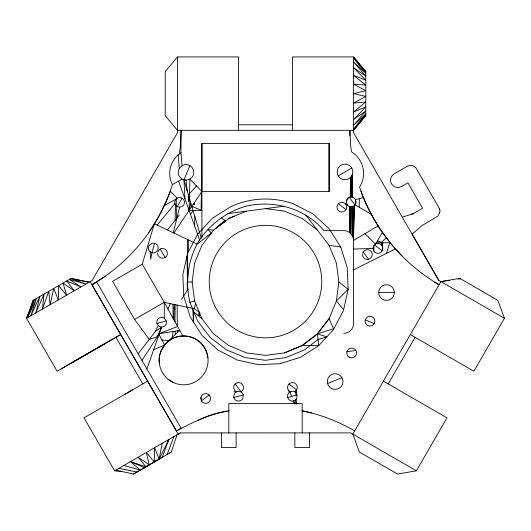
<?xml version="1.0" encoding="UTF-8"?>
<svg xmlns="http://www.w3.org/2000/svg" width="531" height="531" viewBox="0 0 531 531"><rect width="100%" height="100%" fill="white"/><g stroke="black" fill="none" stroke-linecap="round" stroke-linejoin="round"><path stroke-width="0.8" d="M201.76 210.409L189.096 210.468L189.919 179.133L186.003 180.182L182.087 179.133A7.826 7.826 0 0 1 179.226 168.44L182.087 165.579A7.826 7.826 0 0 1 192.78 168.44A7.826 7.826 0 0 1 189.919 179.133L201.899 191.505L329.101 191.505L329.101 143.423L201.899 143.423L201.899 191.505L173.863 233.016M329.101 191.505L329.101 143.423M352.332 206.539C345.92 208.437 343.763 197.426 350.586 196.988C356.241 196.125 358.04 205.271 352.332 206.539L352.245 235.538L353.228 237.895L353.56 240.43L353.56 323.591A9.784 9.784 0 0 1 343.776 333.382M355.816 202.849L355.823 200.818M296.63 393.763L296.643 389.907A4.892 4.892 0 0 0 292.408 382.566A4.892 4.892 0 0 0 288.167 389.907L289.269 392.509L288.167 393.763A4.892 4.892 0 0 0 291.141 400.932C300.566 402.757 297.645 386.614 289.269 392.509M174.945 331.205L175.535 334.523M174.998 321.773L175.091 304.635M373.87 251.07L373.904 245.7L375.51 244.154L382.406 232.439C372.908 218.374 364.843 203.227 359.587 187.051L361.286 183.991A25.362 25.362 0 0 0 353.142 152.915L351.489 151.899L350.666 145.839L349.889 130.321L349.889 135.843M352.385 197.087L352.557 173.962A7.826 7.826 0 0 0 344.314 164.139A7.826 7.826 0 0 0 337.902 175.243A7.826 7.826 0 0 0 350.533 177.473L352.557 173.962L352.65 197.227M174.168 304.442L173.889 319.775M201.136 210.157L201.335 192.341M175.15 220.305L175.369 204.774C172.84 200.652 178.024 195.587 182.093 198.09A4.892 4.892 0 0 1 179.651 207.216L173.252 232.724M350.108 206.579L349.73 232.664L352.245 235.538L352.02 206.579M350.248 197.028L350.533 177.473L350.586 196.988M355.325 204.262L355.398 199.61L363.576 197.612M351.197 206.692L350.692 233.507L350.619 206.645M351.383 196.961L351.774 175.854L351.947 197.041M359.215 207.269L359.374 198.634M194.671 226.08L194.857 216.655M159.313 363.012C157.349 348.436 170.438 339.15 179.79 330.448L159.313 333.641L141.983 360.41M115.692 470.174L133.527 474.037L149.244 464.864L146.383 452.458L154.216 461.997L154.607 447.706L159.068 459.196L168.851 439.482L167.079 442.21M353.473 239.149L354.529 205.271M354.323 205.431L353.228 237.895L353.195 206.181M381.776 245.375L381.908 242.74L381.65 245.203C384.086 247.731 382.592 252.364 379.24 253.154A4.912 4.912 0 0 1 374.494 251.88C372.915 250.293 372.563 247.526 373.904 245.7M188.85 196.384L188.545 201.402L188.386 194.804L196.51 185.943M439.94 210.96L439.688 212.858M187.224 191.445L187.257 190.987M182.087 165.579L180.958 152.736L181.111 130.321L180.394 145.852L179.305 153.99M172.442 337.49L172.987 331.51M194.392 202.616L194.12 204.76L194.094 203.068M305.982 215.254L329.054 245.322L336.375 263.011L338.878 282.001L336.382 300.997L329.047 318.693L317.392 333.893L302.192 345.555L284.49 352.896L265.5 355.385L246.51 352.889L228.815 345.555L213.615 333.893L201.953 318.7L194.625 301.004L192.122 282.007L194.618 263.018L201.946 245.322L213.608 230.122L228.808 218.46L234.543 216.084M159.068 459.196L162.274 443.285M187.543 253.559L182.837 274.706L183.766 296.351L190.264 317.02L201.886 335.3L217.849 349.949L237.052 359.965L258.199 364.671L279.844 363.742L300.513 357.244L318.792 345.621L333.441 329.658L343.457 310.449L348.163 289.302L347.234 267.664L340.736 246.995L329.114 228.715L313.151 214.066L293.942 204.05A82.989 82.989 0 0 0 230.487 206.765L212.208 218.394L197.559 234.35L187.543 253.559L187.841 277.315M189.096 210.468L190.888 203.24L183.978 179.916L189.919 165.579M154.64 243.304A4.905 4.905 0 0 1 157.979 249.384L156.665 251.555A4.905 4.905 0 0 1 151.899 252.723L149.729 251.402A4.905 4.905 0 0 1 149.078 245.468L152.105 243.244L154.64 243.304L151.899 252.723L150.711 259.314L150.16 251.747M146.888 368.912L161.616 327.109L159.167 326.452L156.891 323.485A4.892 4.892 0 0 1 164.066 317.983L166.342 320.95A4.892 4.892 0 0 1 161.616 327.109L157.302 336.754L149.211 339.422L134.595 319.456L112.579 281.324L142.242 264.206L154.362 223.73L197.193 244.127L211.411 232.99L207.9 229.598L213.608 230.122M195.727 303.672L194.18 308.69L199.291 312.268L199.756 315.48M382.061 245.74L382.997 242.74L377.375 240.981M386.415 253.406L389.754 242.74L376.34 242.74M180.958 152.736L178.27 154.773A24.964 24.964 0 0 0 171.354 182.478L172.349 184.642C167.152 201.753 158.742 217.756 148.746 232.545M30.924 307.416L33.207 300.32L71.214 278.377L89.016 282.22L70.962 278.523L85.843 284.052L69.435 279.406L80.792 286.966L66.733 280.965L74.214 290.769L63.043 283.096L66.548 295.196L58.609 285.651L58.324 299.942L53.744 288.466L50.1 304.688L48.772 291.333L42.44 309.115L44.033 294.068L35.856 312.912L39.858 296.484L30.805 315.832L36.52 298.409L27.632 317.664L34.249 299.716L26.55 318.288L57.116 371.222L105.855 343.112L97.392 348.024M30.924 307.781L33.46 300.174M169.787 453.016L171.267 452.16L177.075 434.736L180.281 432.904L350.719 432.898L416.39 470.811L446.969 417.851L383.415 381.158M439.695 212.858L437.79 216.15L421.893 225.648L412.116 234.184L438.779 280.375L504.45 318.288L473.871 371.249L410.324 334.557M33.207 300.32L26.55 318.288L92.221 280.375L177.44 132.763L177.44 56.936L238.592 56.936L238.592 130.321M162.227 457.377L168.851 439.482M167.132 454.543L173.902 436.568M199.291 312.268L198.07 315.48L200.618 315.48M167.982 309.082L170.219 303.599M362.646 253.227L363.144 252.052A4.892 4.892 0 0 1 371.129 251.415A4.892 4.892 0 0 1 368.999 259.141A4.892 4.892 0 0 1 362.467 254.495M138.166 353.805L155.384 331.384L158.158 325.676M346.199 202.039L348.409 197.738M179.651 207.216L177.201 206.559L182.093 198.09M504.45 318.288L497.852 300.354L459.727 278.344L440.896 281.596L352.836 434.119L359.434 452.047L397.566 474.064L416.39 470.811M388.201 383.92L415.109 337.318M190.543 214.517L193.025 210.468M181.542 299.311L188.16 289.096M154.216 461.997L155.105 460.629M155.742 461.22L156.725 459.886M240.709 391.832L241.041 391.699A4.892 4.892 0 0 0 242.475 384.484A4.892 4.892 0 0 0 235.133 383.999L234.357 385.015A4.653 4.653 0 0 0 233.892 388.725L235.133 390.922L236.481 391.832L233.979 391.832M294.532 391.832L296.643 389.907L288.95 383.999M302.192 345.555L318.792 345.621L317.392 333.893L329.054 318.7L333.607 328.709L317.392 333.893L302.192 345.555L284.497 352.883M167.491 229.983L179.305 215.048M353.56 130.321L365.793 115.439L353.56 129.066L365.793 113.926L353.56 125.402L365.793 111.032L353.56 119.575L365.793 106.95L353.56 111.975L365.793 101.959L353.56 103.127L365.793 96.403L353.56 93.629L365.793 90.655L353.56 84.13L365.793 85.113L353.56 75.283L365.793 80.148L353.56 67.683L365.793 76.099L353.56 61.855L365.793 73.251L353.56 58.184L365.793 71.791L365.793 115.466L353.56 130.321L177.44 130.321L165.207 115.625L165.207 71.625L177.44 56.936M157.189 225.071L174.925 203.592M381.464 242.262L386.415 237.682M224.533 221.752L225.137 221.288L216.396 227.985M225.702 220.843L225.429 221.069L221.619 217.863M221.181 224.314L220.909 224.527L225.536 220.976M223.644 222.429L224.673 221.633M209.095 395.024L201.402 400.932L200.91 397.215A4.892 4.892 0 0 1 208.086 394.248A4.892 4.892 0 0 1 209.095 401.94A4.892 4.892 0 0 1 201.402 400.932L200.884 397.42M155.384 331.384L161.616 327.109M105.025 276.379L91.929 284.762A179.153 179.153 0 0 0 170.252 191.273L177.201 198.09M61.37 368.766L120.683 334.55L178.157 434.112M353.56 240.43L378.238 225.881M181.111 428.178L176.418 430.906L92.016 284.716L96.722 282.014M88.909 352.903L71.957 362.68L120.683 334.55L90.104 281.596M338.22 175.854L351.774 168.022M134.595 319.456L164.252 302.338L193.915 308.63M406.919 166.475L394.208 173.81A7.341 7.341 0 0 0 391.52 183.832A7.341 7.341 0 0 0 401.542 186.52L407.908 182.85L422.583 208.271L413.065 213.761L402.286 217.159M146.503 381.782L147.585 381.158L84.031 417.851L114.61 470.805L121.201 471.528M114.61 470.805L177.075 434.736M177.454 434.531L180.274 432.904M145.129 467.24L143.994 467.897L148.235 465.455M158.47 459.561L160.953 458.12L133.527 474.037M146.476 466.464L171.267 452.16M124.281 394.613L132.777 389.747M164.285 205.636L176.212 198.866L176.405 218.719M172.349 184.642L182.087 179.133M176.338 430.96C193.045 422.145 210.395 413.423 229.346 410.782M353.56 269.848L395.549 248.84M153.645 349.743L164.55 345.037L158.922 334.251M411.2 214.544L413.065 213.761M228.808 218.46L246.51 211.126M406.919 166.475C409.72 164.829 413.51 165.32 415.78 167.637M327.581 383.561L341.924 377.621M159.313 333.641L177.6 326.485M317.392 333.893L326.857 336.833L318.062 339.501L304.635 349.796L285.758 357.622L265.5 360.283L245.242 357.622L226.365 349.796L210.15 337.358L197.711 321.149L189.892 302.272L194.625 301.004M156.891 323.485L166.342 320.95M233.866 397.473L243.317 394.945L242.833 398.655A4.892 4.892 0 0 1 235.133 399.67C231.065 395.947 236.395 389.004 241.041 391.971A4.892 4.892 0 0 1 243.317 394.945M287.683 397.473L297.134 394.938M440.896 281.596L449.837 280.282M457.961 279.094L460.404 278.735M227.925 213.575L284.078 206.181M346.929 351.668L355.889 350.487M353.56 249.072L373.054 248.408M238.592 124.798L292.408 124.798M192.122 282.007L187.224 282.014L187.35 290.344M378.683 292.561L394.341 292.561A7.826 7.826 0 0 1 382.599 299.338A7.826 7.826 0 0 1 382.599 285.784A7.826 7.826 0 0 1 394.341 292.561M221.493 432.898L221.6 447.573M221.493 447.58L236.129 447.573L236.129 432.898M161.902 339.953L169.163 340.623C179.956 332.545 196.968 335.446 203.997 347.055M199.523 313.874L199.981 313.934M265.5 208.63L284.49 211.126L302.192 218.46L317.392 230.122M329.047 245.315L340.736 246.995M118.864 468.342L136.945 472.059M302.192 410.888L311.684 413.005M144.392 467.672L130.5 461.631L140.323 470.108L123.915 465.428M130.5 461.631L145.886 466.802L138.16 457.204L149.244 464.864M190.901 203.585L191.824 206.426L201.906 210.468M365.275 319.894L374.236 323.605M288.167 389.907L290.291 391.832M347.606 205.271L345.389 203.791M434.278 282.014L439.071 284.755A180.407 180.407 0 0 1 360.907 191.2M371.508 214.431L354.927 204.767L349.192 197.34M168.314 379.426A24.459 24.459 0 0 0 207.8 364.074A24.459 24.459 0 0 0 174.765 337.55A24.459 24.459 0 0 0 168.314 379.426L173.776 382.738M374.494 244.93L382.22 250.864M338.878 282.001L348.163 289.302L336.382 300.997L343.418 309.46M177.201 206.559L175.369 204.774M338.473 203.585L345.986 209.718M193.954 312.075L201.953 318.7M365.016 233.68L375.51 244.154A4.912 4.912 0 0 1 380.422 244.154L381.65 245.203M402.319 256.267L391.851 244.784L382.406 232.439M362.6 68.26L365.793 71.818L353.56 56.936L292.408 56.936L292.408 130.321M173.889 307.934L175.064 309.321M365.793 71.791L353.56 56.936L353.56 132.763L438.779 280.375M415.773 167.637L439.695 209.061M235.133 383.999L241.041 391.699M363.144 252.052L368.587 259.267M160.183 249.032L165.055 257.482M142.242 264.206L164.252 302.338L182.903 336.077M96.589 281.782L181.224 428.378M115.897 337.311L142.799 383.92M204.11 347.261L206.426 351.489L207.946 357.688M198.182 420.346L198.189 420.36A96.197 96.197 0 0 1 227.129 411.279M291.638 396.411L289.959 391.699M293.318 400.978L294.373 403.859M199.729 240.251L178.608 181.098M201.315 238.18L191.824 206.426M293.809 400.878L294.705 403.792M439.688 209.061L439.947 210.96M189.892 302.272C185.127 282.167 187.901 261.06 197.711 242.873C208.557 225.29 225.449 212.327 245.242 206.406C273.292 199.483 305.265 208.139 323.903 230.646L343.776 230.646A9.784 9.784 0 0 1 347.52 231.39L349.73 232.664L349.332 206.347M186.003 180.182L187.124 190.556M295.594 399.876L295.966 403.932M178.27 154.773L179.226 168.44M183.978 179.916L184.927 198.793M192.899 309.52L193.364 321.892M295.986 395.25L295.867 390.922M296.125 399.312L296.298 404.064M193.277 310.443L193.576 322.231M187.038 255.816L187.436 280.388M187.496 284.092L187.596 289.966M187.476 239.501L187.609 253.426M177.135 305.073L177.308 325.961M177.354 330.833L177.367 332.771M172.987 304.19L173.099 318.341M382.459 246.517L382.473 250.267M352.69 206.393L352.816 236.68M164.252 302.338L164.285 318.149M201.913 237.403L201.899 143.423M188.352 239.919L188.372 251.966M309.527 432.898L309.527 447.573L294.851 447.573L294.851 432.898M302.192 432.898L302.192 403.547L228.808 403.547L228.808 432.898M302.119 410.709A177.367 177.367 0 0 1 354.681 430.926M157.82 251.94A4.892 4.892 0 0 1 165.075 249.178A4.892 4.892 0 0 1 165.858 256.904L164.822 257.648A4.892 4.892 0 0 1 157.614 253.201M215.911 227.918A73.384 73.384 0 0 1 225.416 220.544M339.256 211.311A4.892 4.892 0 0 0 346.716 207.289A4.892 4.892 0 0 0 339.508 202.842A4.892 4.892 0 0 0 339.256 211.311M367.552 325.397A4.892 4.892 0 0 0 374.893 321.162A4.892 4.892 0 0 0 367.552 316.921A4.892 4.892 0 0 0 367.552 325.397M331.231 388.314A7.826 7.826 0 0 0 342.973 381.537A7.826 7.826 0 0 0 331.231 374.753A7.826 7.826 0 0 0 331.231 388.314M349.206 357.171A4.892 4.892 0 0 0 356.547 352.936A4.892 4.892 0 0 0 349.206 348.701A4.892 4.892 0 0 0 349.206 357.171M234.602 328.603A56.259 56.259 0 0 0 321.66 284.828A56.259 56.259 0 0 0 240.218 231.324A56.259 56.259 0 0 0 234.602 328.603"/></g></svg>
